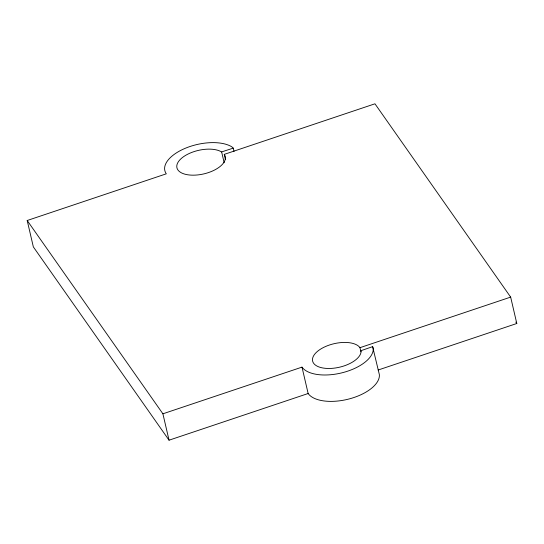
<?xml version="1.0" encoding="UTF-8"?>
<svg xmlns="http://www.w3.org/2000/svg" width="544" height="544" viewBox="0 0 544 544"><rect width="100%" height="100%" fill="white"/><g stroke="black" fill="none" stroke-linecap="round" stroke-linejoin="round"><path stroke-width="0.82" d="M378.128 370.029L516.8 323.496L510.66 297.106L374.959 103.802L224.264 154.374A24.806 12.063 -13.1 0 1 197.928 174.91A24.806 12.063 -13.1 0 1 180.56 159.154A24.806 12.063 -13.1 0 1 221.571 151.932L233.26 148.131L234.029 151.429M510.66 297.106L359.965 347.677A24.806 12.063 -13.1 0 0 320.334 349.275A24.806 12.063 -13.1 0 0 327.495 368.458A24.806 12.063 -13.1 0 0 361.073 350.642L372.626 346.65L379.358 374.632A37.21 18.095 -13.1 0 1 349.289 398.908A37.21 18.095 -13.1 0 1 308.142 393.516L169.041 440.198L33.34 246.894L27.2 220.504L166.301 173.822A37.21 18.095 -13.1 0 1 185.633 148.138A37.21 18.095 -13.1 0 1 231.819 146.826L233.26 148.131M27.2 220.504L162.901 413.807L302.002 367.125A37.21 18.095 -13.1 0 0 343.148 372.518A37.21 18.095 -13.1 0 0 373.218 348.242L372.626 346.65M515.821 322.102L516.8 323.496M359.965 347.677L360.924 351.798M302.002 367.125L308.142 393.516M224.264 154.374L225.413 159.324M221.666 152.021L224.162 162.738M162.901 413.807L169.041 440.198"/></g></svg>
